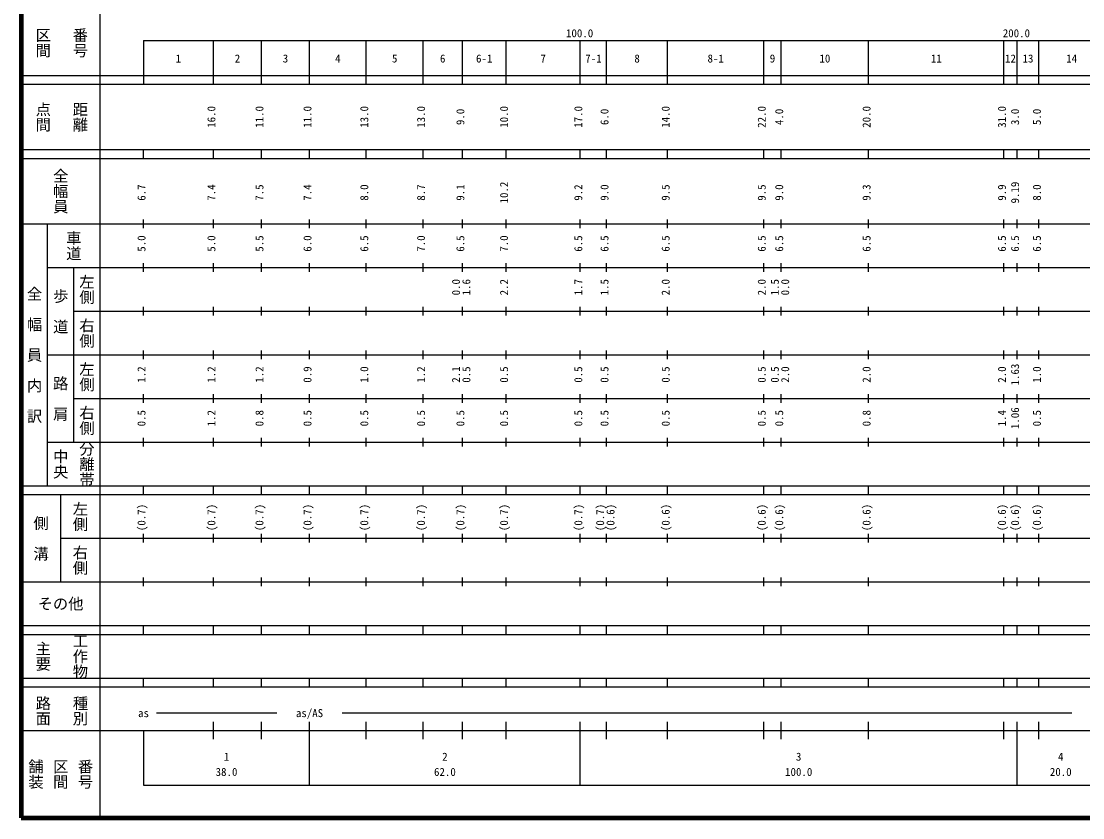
# Model space of a CAD drawing. Units: millimetres on the paper, enlarged 1000 times. Extents: x 40000 to 680000, y 20000 to 380000.
# Drawn here: x 40000 to 283041, y 20000 to 202409 of the extents above; entities that cross this region are included whole.
import ezdxf
from ezdxf.enums import TextEntityAlignment as Align

# ---------------------------------------------------------------- set-up
doc = ezdxf.new("R2010")
doc.units = ezdxf.units.MM
doc.header["$LTSCALE"] = 1000
doc.layers.add('M-TTL', color=2, linetype='Continuous', lineweight=140)
doc.layers.add('M-TTL-BAND', color=7, linetype='Continuous', lineweight=25)
doc.styles.add('@ＭＳ ゴシック', font='')
doc.styles.add('ＭＳ ゴシック', font='')
doc.styles.get('@ＭＳ ゴシック').set_extended_font_data('@MS Gothic')
doc.styles.get('ＭＳ ゴシック').set_extended_font_data('MS Gothic')

msp = doc.modelspace()

# ---------------------------------------------------------------- linework, layer by layer
at = {"layer": 'M-TTL'}
for p, q in [((40000, 380000), (40000, 20000)), ((40000, 20000), (680000, 20000))]:
    msp.add_line(p, q, dxfattribs=at)
at = {"layer": 'M-TTL-BAND'}
for p, q in [((58000, 370000), (58000, 20000)), ((68000, 198000), (579000, 198000)), ((68000, 198000), (68000, 188000)), ((84000, 188000), (84000, 198000)), ((95000, 188000), (95000, 198000)), ((106000, 188000), (106000, 198000)), ((119000, 188000), (119000, 198000)), ((132000, 188000), (132000, 198000)), ((141000, 188000), (141000, 198000)), ((151000, 188000), (151000, 198000)), ((168000, 188000), (168000, 198000)), ((174000, 188000), (174000, 198000)), ((188000, 188000), (188000, 198000)), ((210000, 188000), (210000, 198000)), ((214000, 188000), (214000, 198000)), ((234000, 188000), (234000, 198000)), ((265000, 188000), (265000, 198000)), ((268000, 188000), (268000, 198000)), ((273000, 188000), (273000, 198000)), ((40000, 190000), (579000, 190000)), ((40000, 188000), (579000, 188000)), ((40000, 173000), (579000, 173000)), ((68000, 171000), (68000, 173000)), ((84000, 171000), (84000, 173000)), ((95000, 171000), (95000, 173000)), ((106000, 171000), (106000, 173000)), ((119000, 171000), (119000, 173000)), ((132000, 171000), (132000, 173000)), ((141000, 171000), (141000, 173000)), ((151000, 171000), (151000, 173000)), ((168000, 171000), (168000, 173000)), ((174000, 171000), (174000, 173000)), ((188000, 171000), (188000, 173000)), ((210000, 171000), (210000, 173000)), ((214000, 171000), (214000, 173000)), ((234000, 171000), (234000, 173000)), ((265000, 171000), (265000, 173000)), ((268000, 171000), (268000, 173000)), ((273000, 171000), (273000, 173000)), ((40000, 171000), (579000, 171000)), ((40000, 156000), (579000, 156000)), ((46000, 96000), (46000, 156000)), ((68000, 155000), (68000, 157000)), ((84000, 155000), (84000, 157000)), ((95000, 155000), (95000, 157000)), ((106000, 155000), (106000, 157000)), ((119000, 155000), (119000, 157000)), ((132000, 155000), (132000, 157000)), ((141000, 155000), (141000, 157000)), ((151000, 155000), (151000, 157000)), ((168000, 155000), (168000, 157000)), ((174000, 155000), (174000, 157000)), ((188000, 155000), (188000, 157000)), ((210000, 155000), (210000, 157000)), ((214000, 155000), (214000, 157000)), ((234000, 155000), (234000, 157000)), ((265000, 155000), (265000, 157000)), ((268000, 155000), (268000, 157000)), ((273000, 155000), (273000, 157000)), ((46000, 146000), (579000, 146000)), ((52000, 146000), (52000, 106000)), ((68000, 145000), (68000, 147000)), ((84000, 145000), (84000, 147000)), ((95000, 145000), (95000, 147000)), ((106000, 145000), (106000, 147000)), ((119000, 145000), (119000, 147000)), ((132000, 145000), (132000, 147000)), ((141000, 145000), (141000, 147000)), ((151000, 145000), (151000, 147000)), ((168000, 145000), (168000, 147000)), ((174000, 145000), (174000, 147000)), ((188000, 145000), (188000, 147000)), ((210000, 145000), (210000, 147000)), ((214000, 145000), (214000, 147000)), ((234000, 145000), (234000, 147000)), ((265000, 145000), (265000, 147000)), ((268000, 145000), (268000, 147000)), ((273000, 145000), (273000, 147000)), ((68000, 135000), (68000, 137000)), ((84000, 135000), (84000, 137000)), ((95000, 135000), (95000, 137000)), ((106000, 135000), (106000, 137000)), ((119000, 135000), (119000, 137000)), ((132000, 135000), (132000, 137000)), ((141000, 135000), (141000, 137000)), ((151000, 135000), (151000, 137000)), ((168000, 135000), (168000, 137000)), ((174000, 135000), (174000, 137000)), ((188000, 135000), (188000, 137000)), ((210000, 135000), (210000, 137000)), ((214000, 135000), (214000, 137000)), ((234000, 135000), (234000, 137000)), ((265000, 135000), (265000, 137000)), ((268000, 135000), (268000, 137000)), ((273000, 135000), (273000, 137000)), ((52000, 136000), (579000, 136000)), ((68000, 125000), (68000, 127000)), ((84000, 125000), (84000, 127000)), ((95000, 125000), (95000, 127000)), ((106000, 125000), (106000, 127000)), ((119000, 125000), (119000, 127000)), ((132000, 125000), (132000, 127000)), ((141000, 125000), (141000, 127000)), ((151000, 125000), (151000, 127000)), ((168000, 125000), (168000, 127000)), ((174000, 125000), (174000, 127000)), ((188000, 125000), (188000, 127000)), ((210000, 125000), (210000, 127000)), ((214000, 125000), (214000, 127000)), ((234000, 125000), (234000, 127000)), ((265000, 125000), (265000, 127000)), ((268000, 125000), (268000, 127000)), ((273000, 125000), (273000, 127000)), ((46000, 126000), (579000, 126000)), ((68000, 115000), (68000, 117000)), ((84000, 115000), (84000, 117000)), ((95000, 115000), (95000, 117000)), ((106000, 115000), (106000, 117000)), ((119000, 115000), (119000, 117000)), ((132000, 115000), (132000, 117000)), ((141000, 115000), (141000, 117000)), ((151000, 115000), (151000, 117000)), ((168000, 115000), (168000, 117000)), ((174000, 115000), (174000, 117000)), ((188000, 115000), (188000, 117000)), ((210000, 115000), (210000, 117000)), ((214000, 115000), (214000, 117000)), ((234000, 115000), (234000, 117000)), ((265000, 115000), (265000, 117000)), ((268000, 115000), (268000, 117000)), ((273000, 115000), (273000, 117000)), ((52000, 116000), (579000, 116000)), ((68000, 105000), (68000, 107000)), ((84000, 105000), (84000, 107000)), ((95000, 105000), (95000, 107000)), ((106000, 105000), (106000, 107000)), ((119000, 105000), (119000, 107000)), ((132000, 105000), (132000, 107000)), ((141000, 105000), (141000, 107000)), ((151000, 105000), (151000, 107000)), ((168000, 105000), (168000, 107000)), ((174000, 105000), (174000, 107000)), ((188000, 105000), (188000, 107000)), ((210000, 105000), (210000, 107000)), ((214000, 105000), (214000, 107000)), ((234000, 105000), (234000, 107000)), ((265000, 105000), (265000, 107000)), ((268000, 105000), (268000, 107000)), ((273000, 105000), (273000, 107000)), ((46000, 106000), (579000, 106000)), ((40000, 96000), (579000, 96000)), ((68000, 94000), (68000, 96000)), ((84000, 94000), (84000, 96000)), ((95000, 94000), (95000, 96000)), ((106000, 94000), (106000, 96000)), ((119000, 94000), (119000, 96000)), ((132000, 94000), (132000, 96000)), ((141000, 94000), (141000, 96000)), ((151000, 94000), (151000, 96000)), ((168000, 94000), (168000, 96000)), ((174000, 94000), (174000, 96000)), ((188000, 94000), (188000, 96000)), ((210000, 94000), (210000, 96000)), ((214000, 94000), (214000, 96000)), ((234000, 94000), (234000, 96000)), ((265000, 94000), (265000, 96000)), ((268000, 94000), (268000, 96000)), ((273000, 94000), (273000, 96000)), ((40000, 94000), (579000, 94000)), ((49000, 94000), (49000, 74000)), ((49000, 84000), (579000, 84000)), ((68000, 83000), (68000, 85000)), ((84000, 83000), (84000, 85000)), ((95000, 83000), (95000, 85000)), ((106000, 83000), (106000, 85000)), ((119000, 83000), (119000, 85000)), ((132000, 83000), (132000, 85000)), ((141000, 83000), (141000, 85000)), ((151000, 83000), (151000, 85000)), ((168000, 83000), (168000, 85000)), ((174000, 83000), (174000, 85000)), ((188000, 83000), (188000, 85000)), ((210000, 83000), (210000, 85000)), ((214000, 83000), (214000, 85000)), ((234000, 83000), (234000, 85000)), ((265000, 83000), (265000, 85000)), ((268000, 83000), (268000, 85000)), ((273000, 83000), (273000, 85000)), ((40000, 74000), (579000, 74000)), ((68000, 73000), (68000, 75000)), ((84000, 73000), (84000, 75000)), ((95000, 73000), (95000, 75000)), ((106000, 73000), (106000, 75000)), ((119000, 73000), (119000, 75000)), ((132000, 73000), (132000, 75000)), ((141000, 73000), (141000, 75000)), ((151000, 73000), (151000, 75000)), ((168000, 73000), (168000, 75000)), ((174000, 73000), (174000, 75000)), ((188000, 73000), (188000, 75000)), ((210000, 73000), (210000, 75000)), ((214000, 73000), (214000, 75000)), ((234000, 73000), (234000, 75000)), ((265000, 73000), (265000, 75000)), ((268000, 73000), (268000, 75000)), ((273000, 73000), (273000, 75000)), ((40000, 64000), (579000, 64000)), ((68000, 62000), (68000, 64000)), ((84000, 62000), (84000, 64000)), ((95000, 62000), (95000, 64000)), ((106000, 62000), (106000, 64000)), ((119000, 62000), (119000, 64000)), ((132000, 62000), (132000, 64000)), ((141000, 62000), (141000, 64000)), ((151000, 62000), (151000, 64000)), ((168000, 62000), (168000, 64000)), ((174000, 62000), (174000, 64000)), ((188000, 62000), (188000, 64000)), ((210000, 62000), (210000, 64000)), ((214000, 62000), (214000, 64000)), ((234000, 62000), (234000, 64000)), ((265000, 62000), (265000, 64000)), ((268000, 62000), (268000, 64000)), ((273000, 62000), (273000, 64000)), ((40000, 62000), (579000, 62000)), ((40000, 52000), (579000, 52000)), ((68000, 50000), (68000, 52000)), ((84000, 50000), (84000, 52000)), ((95000, 50000), (95000, 52000)), ((106000, 50000), (106000, 52000)), ((119000, 50000), (119000, 52000)), ((132000, 50000), (132000, 52000)), ((141000, 50000), (141000, 52000)), ((151000, 50000), (151000, 52000)), ((168000, 50000), (168000, 52000)), ((174000, 50000), (174000, 52000)), ((188000, 50000), (188000, 52000)), ((210000, 50000), (210000, 52000)), ((214000, 50000), (214000, 52000)), ((234000, 50000), (234000, 52000)), ((265000, 50000), (265000, 52000)), ((268000, 50000), (268000, 52000)), ((273000, 50000), (273000, 52000)), ((40000, 50000), (579000, 50000)), ((71000, 44000), (98500, 44000)), ((113500, 44000), (280500, 44000)), ((84000, 38000), (84000, 42000)), ((95000, 38000), (95000, 42000)), ((106000, 27500), (106000, 42000)), ((119000, 38000), (119000, 42000)), ((132000, 38000), (132000, 42000)), ((141000, 38000), (141000, 42000)), ((151000, 38000), (151000, 42000)), ((168000, 27500), (168000, 42000)), ((174000, 38000), (174000, 42000)), ((188000, 38000), (188000, 42000)), ((210000, 38000), (210000, 42000)), ((214000, 38000), (214000, 42000)), ((234000, 38000), (234000, 42000)), ((265000, 38000), (265000, 42000)), ((268000, 27500), (268000, 42000)), ((273000, 38000), (273000, 42000)), ((40000, 40000), (579000, 40000)), ((68000, 40000), (68000, 27500)), ((68000, 27500), (579000, 27500))]:
    msp.add_line(p, q, dxfattribs=at)

# ---------------------------------------------------------------- texts
at = {"layer": 'M-TTL-BAND', "style": '@ＭＳ ゴシック'}
for s, p in [('区間', (45000, 197500)), ('番号', (53500, 197500)), ('点間', (45000, 180500)), ('距離', (53500, 180500)), ('全幅員', (49000, 163500)), ('車道', (52000, 151000)), ('左側', (55000, 141000)), ('全\u3000幅\u3000員\u3000内\u3000訳', (43000, 126000)), ('歩\u3000道', (49000, 136000)), ('右側', (55000, 131000)), ('左側', (55000, 121000)), ('路\u3000肩', (49000, 116000)), ('右側', (55000, 111000)), ('分離帯', (55000, 101000)), ('中央', (49000, 101000)), ('左側', (53500, 89000)), ('側\u3000溝', (44500, 84000)), ('右側', (53500, 79000)), ('工作物', (53500, 57000)), ('主要', (45000, 57000)), ('路面', (45000, 44500)), ('種別', (53500, 44500)), ('舗装', (43333, 30000)), ('区間', (49000, 30000)), ('番号', (54667, 30000))]:
    msp.add_text(s, height=2566, rotation=270, dxfattribs=at).set_placement(p, align=Align.MIDDLE_CENTER)
at = {"layer": 'M-TTL-BAND', "style": 'ＭＳ ゴシック'}
for s, p in [('100.0', (167844, 198195)), ('200.0', (267844, 198195)), ('1', (76000, 192405)), ('2', (89500, 192405)), ('3', (100500, 192405)), ('4', (112500, 192405)), ('5', (125500, 192405)), ('6', (136500, 192405)), ('6-1', (146000, 192405)), ('7', (159500, 192405)), ('7-1', (171000, 192405)), ('8', (181000, 192405)), ('8-1', (199000, 192405)), ('9', (212000, 192405)), ('10', (224000, 192405)), ('11', (249500, 192405)), ('12', (266500, 192405)), ('13', (270500, 192405)), ('14', (280500, 192405)), ('as', (68000, 42500)), ('as/AS', (106000, 42500)), ('1', (87000, 32523)), ('2', (137000, 32523)), ('3', (218000, 32523)), ('4', (278000, 32523)), ('38.0', (87000, 29033)), ('62.0', (137000, 29033)), ('100.0', (218000, 29033)), ('20.0', (278000, 29033))]:
    msp.add_text(s, height=1833, dxfattribs=at).set_placement(p, align=Align.BOTTOM_CENTER)
for s, p in [('16.0', (85000, 180500)), ('11.0', (96000, 180500)), ('11.0', (107000, 180500)), ('13.0', (120000, 180500)), ('13.0', (133000, 180500)), ('10.0', (152000, 180500)), ('17.0', (169000, 180500)), ('14.0', (189000, 180500)), ('22.0', (211000, 180500)), ('20.0', (235000, 180500)), ('31.0', (266000, 180500)), ('9.0', (142000, 180500)), ('6.0', (175000, 180500)), ('4.0', (215000, 180500)), ('3.0', (269000, 180500)), ('5.0', (274000, 180500)), ('10.2', (152000, 163174)), ('9.19', (269000, 163174)), ('6.7', (69000, 163174)), ('7.4', (85000, 163174)), ('7.5', (96000, 163174)), ('7.4', (107000, 163174)), ('8.0', (120000, 163174)), ('8.7', (133000, 163174)), ('9.1', (142000, 163174)), ('9.2', (169000, 163174)), ('9.0', (175000, 163174)), ('9.5', (189000, 163174)), ('9.5', (211000, 163174)), ('9.0', (215000, 163174)), ('9.3', (235000, 163174)), ('9.9', (266000, 163174)), ('8.0', (274000, 163174)), ('5.0', (69000, 151500)), ('5.0', (85000, 151500)), ('5.5', (96000, 151500)), ('6.0', (107000, 151500)), ('6.5', (120000, 151500)), ('7.0', (133000, 151500)), ('6.5', (142000, 151500)), ('7.0', (152000, 151500)), ('6.5', (169000, 151500)), ('6.5', (175000, 151500)), ('6.5', (189000, 151500)), ('6.5', (211000, 151500)), ('6.5', (215000, 151500)), ('6.5', (235000, 151500)), ('6.5', (266000, 151500)), ('6.5', (269000, 151500)), ('6.5', (274000, 151500)), ('0.0', (141000, 141500)), ('1.6', (143370, 141500)), ('2.2', (152000, 141500)), ('1.7', (169000, 141500)), ('1.5', (175000, 141500)), ('2.0', (189000, 141500)), ('2.0', (211000, 141500)), ('1.5', (214000, 141500)), ('0.0', (216370, 141500)), ('1.2', (69000, 121500)), ('1.2', (85000, 121500)), ('1.2', (96000, 121500)), ('0.9', (107000, 121500)), ('1.0', (120000, 121500)), ('1.2', (133000, 121500)), ('2.1', (141000, 121500)), ('0.5', (143370, 121500)), ('0.5', (152000, 121500)), ('0.5', (169000, 121500)), ('0.5', (175000, 121500)), ('0.5', (189000, 121500)), ('0.5', (211000, 121500)), ('0.5', (214000, 121500)), ('2.0', (216370, 121500)), ('2.0', (235000, 121500)), ('2.0', (266000, 121500)), ('1.63', (269000, 121500)), ('1.0', (274000, 121500)), ('0.5', (69000, 111500)), ('1.2', (85000, 111500)), ('0.8', (96000, 111500)), ('0.5', (107000, 111500)), ('0.5', (120000, 111500)), ('0.5', (133000, 111500)), ('0.5', (142000, 111500)), ('0.5', (152000, 111500)), ('0.5', (169000, 111500)), ('0.5', (175000, 111500)), ('0.5', (189000, 111500)), ('0.5', (211000, 111500)), ('0.5', (215000, 111500)), ('0.8', (235000, 111500)), ('1.4', (266000, 111500)), ('1.06', (269000, 111500)), ('0.5', (274000, 111500)), ('(0.7)', (69000, 88764)), ('(0.7)', (85000, 88764)), ('(0.7)', (96000, 88764)), ('(0.7)', (107000, 88764)), ('(0.7)', (120000, 88764)), ('(0.7)', (133000, 88764)), ('(0.7)', (142000, 88764)), ('(0.7)', (152000, 88764)), ('(0.7)', (169000, 88764)), ('(0.7)', (174000, 88764)), ('(0.6)', (176370, 88764)), ('(0.6)', (189000, 88764)), ('(0.6)', (211000, 88764)), ('(0.6)', (215000, 88764)), ('(0.6)', (235000, 88764)), ('(0.6)', (266000, 88764)), ('(0.6)', (269000, 88764)), ('(0.6)', (274000, 88764))]:
    msp.add_text(s, height=1833, rotation=90, dxfattribs=at).set_placement(p, align=Align.BOTTOM_CENTER)
msp.add_text('その他', height=2566, dxfattribs=at).set_placement((49000, 69000), align=Align.MIDDLE_CENTER)

doc.saveas('drawing.dxf')
